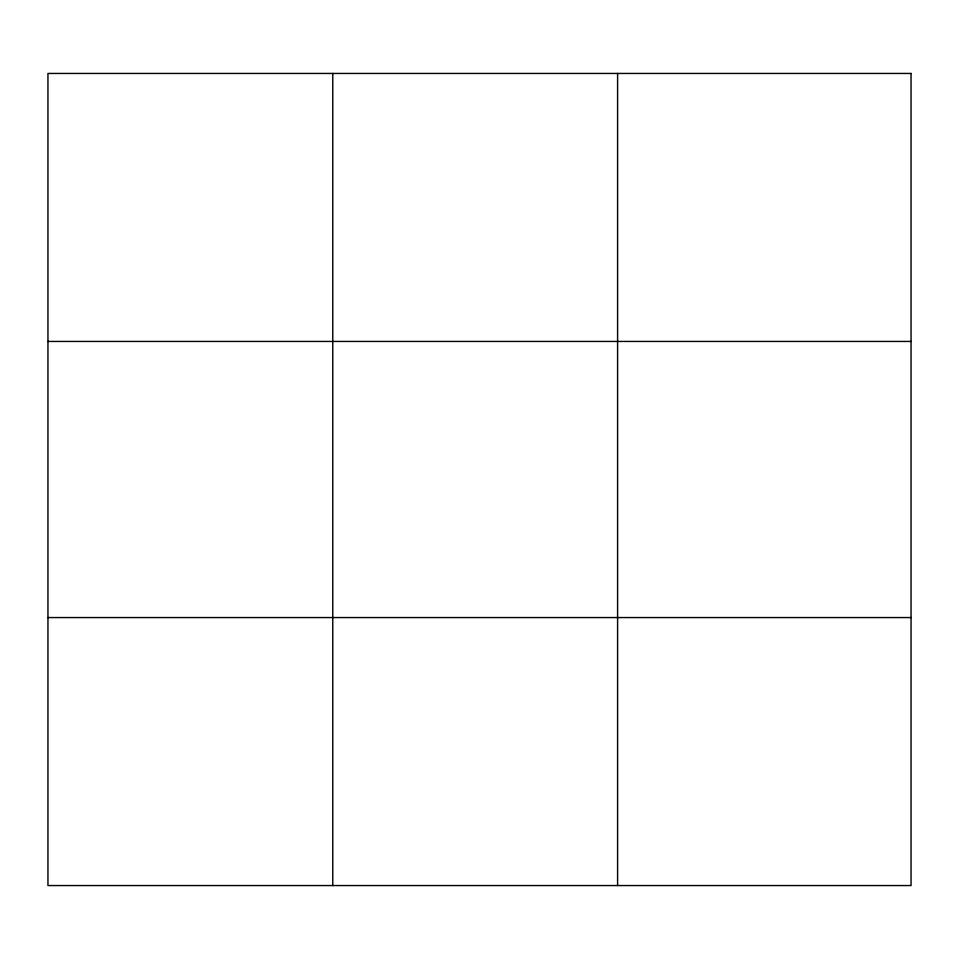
<?xml version="1.0" encoding="UTF-8"?>
<svg xmlns="http://www.w3.org/2000/svg" width="959" height="959" viewBox="0 0 959 959"><rect width="100%" height="100%" fill="white"/><g stroke="black" fill="none" stroke-linecap="round" stroke-linejoin="round"><path stroke-width="1.44" d="M332.773 885.553L332.773 73.447M617.596 885.553L617.596 73.447M47.95 341.44L911.05 341.44M47.95 617.56L911.05 617.56M911.05 73.447L911.05 885.553L47.95 885.553L47.95 73.447L911.05 73.447"/></g></svg>
